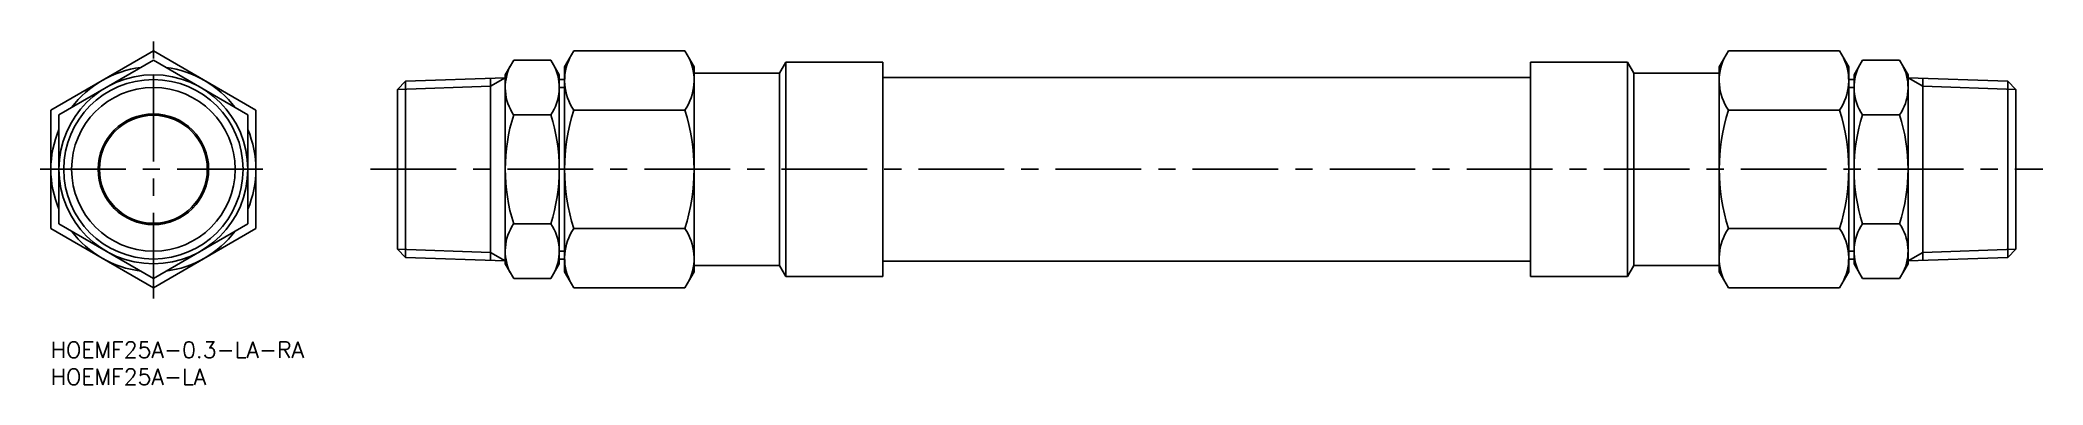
# Model space of a CAD drawing. Extents: x -2 to 369, y -8 to 56.
import ezdxf

# ---------------------------------------------------------------- set-up
doc = ezdxf.new("R2010")
doc.units = 0
doc.header["$LTSCALE"] = 0.5
doc.linetypes.add('CENTER', pattern=[50.8, 31.75, -6.35, 6.35, -6.35])
for name, color, linetype in [('MSM_CENTER', 1, 'CENTER'), ('MSM_CONTINUOUS', 7, 'CONTINUOUS'), ('MSM_NARROW', 5, 'CONTINUOUS'), ('MSM_PART_NUMBER', 7, 'CONTINUOUS')]:
    doc.layers.add(name, color=color, linetype=linetype)
doc.styles.get("Standard").update_dxf_attribs({"font": 'txt.shx', "height": 3, "bigfont": 'bigfont.shx'})

# ---------------------------------------------------------------- blocks, each defined once
blk = doc.blocks.new('*U11')
at = {"layer": 'MSM_PART_NUMBER'}
blk.add_text('HOEMF25A-0.3-LA-RA', height=3, dxfattribs=at).set_placement((0, -3))
blk = doc.blocks.new('*U12')
at = {"layer": 'MSM_PART_NUMBER'}
blk.add_text('HOEMF25A-LA', height=3, dxfattribs=at).set_placement((0, -8))

msp = doc.modelspace()

# ---------------------------------------------------------------- linework, layer by layer
at = {"layer": 'MSM_CENTER'}
for p, q in [((19, 8), (19, 55.88)), ((-2, 31.94), (40, 31.94)), ((59.22, 31.94), (369.22, 31.94))]:
    msp.add_line(p, q, dxfattribs=at)
at = {"layer": 'MSM_CONTINUOUS'}
for p, q in [((0, 42.91), (19, 53.88)), ((1.5, 42.04), (19, 52.15)), ((38, 42.91), (19, 53.88)), ((19, 52.15), (36.5, 42.04)), ((84.22, 49.44), (85.78, 52.15)), ((85.78, 52.15), (92.66, 52.15)), ((94.22, 49.44), (92.66, 52.15)), ((95.22, 50.94), (96.92, 53.88)), ((96.92, 53.88), (117.52, 53.88)), ((119.22, 50.94), (117.52, 53.88)), ((309.22, 50.94), (310.92, 53.88)), ((331.52, 53.88), (310.92, 53.88)), ((333.22, 50.94), (331.52, 53.88)), ((334.22, 49.44), (335.78, 52.15)), ((342.66, 52.15), (335.78, 52.15)), ((344.22, 49.44), (342.66, 52.15)), ((65.75, 48.25), (84.22, 48.9)), ((81.49, 15.09), (81.49, 48.79)), ((84.22, 49.44), (84.22, 14.44)), ((94.22, 49.44), (94.22, 14.44)), ((94.22, 48.56), (95.22, 48.56)), ((95.22, 50.94), (95.22, 12.94)), ((119.22, 50.94), (119.22, 12.94)), ((119.22, 49.73), (135.04, 49.73)), ((136.22, 51.78), (135.04, 49.73)), ((135.04, 49.73), (135.04, 14.15)), ((136.22, 51.78), (136.22, 12.1)), ((136.22, 51.78), (154.22, 51.78)), ((154.22, 51.78), (154.22, 12.1)), ((154.22, 48.94), (274.22, 48.94)), ((274.22, 12.1), (274.22, 51.78)), ((292.22, 51.78), (274.22, 51.78)), ((292.22, 12.1), (292.22, 51.78)), ((292.22, 51.78), (293.4, 49.73)), ((309.22, 49.73), (293.4, 49.73)), ((293.4, 14.15), (293.4, 49.73)), ((309.22, 12.94), (309.22, 50.94)), ((333.22, 12.94), (333.22, 50.94)), ((334.22, 48.56), (333.22, 48.56)), ((334.22, 14.44), (334.22, 49.44)), ((344.22, 14.44), (344.22, 49.44)), ((362.69, 48.25), (344.22, 48.9)), ((346.95, 48.79), (346.95, 15.09)), ((64.22, 46.72), (65.75, 48.25)), ((64.22, 46.72), (64.22, 17.16)), ((65.75, 15.62), (65.75, 48.25)), ((362.69, 48.25), (362.69, 15.62)), ((364.22, 46.72), (362.69, 48.25)), ((364.22, 17.16), (364.22, 46.72)), ((0, 20.97), (0, 42.91)), ((1.5, 21.84), (1.5, 42.04)), ((36.5, 21.84), (36.5, 42.04)), ((38, 20.97), (38, 42.91)), ((85.78, 42.04), (92.66, 42.04)), ((96.92, 42.91), (117.52, 42.91)), ((331.52, 42.91), (310.92, 42.91)), ((342.66, 42.04), (335.78, 42.04)), ((0, 20.97), (19, 10)), ((1.5, 21.84), (19, 11.73)), ((19, 11.73), (36.5, 21.84)), ((19, 10), (38, 20.97)), ((85.78, 21.84), (92.66, 21.84)), ((96.92, 20.97), (117.52, 20.97)), ((331.52, 20.97), (310.92, 20.97)), ((342.66, 21.84), (335.78, 21.84)), ((64.22, 17.16), (65.75, 15.62)), ((65.75, 15.62), (84.22, 14.98)), ((94.22, 15.31), (95.22, 15.31)), ((154.22, 14.94), (274.22, 14.94)), ((334.22, 15.31), (333.22, 15.31)), ((362.69, 15.62), (344.22, 14.98)), ((364.22, 17.16), (362.69, 15.62)), ((84.22, 14.44), (85.78, 11.73)), ((85.78, 11.73), (92.66, 11.73)), ((94.22, 14.44), (92.66, 11.73)), ((95.22, 12.94), (96.92, 10)), ((119.22, 12.94), (117.52, 10)), ((119.22, 14.15), (135.04, 14.15)), ((136.22, 12.1), (135.04, 14.15)), ((136.22, 12.1), (154.22, 12.1)), ((292.22, 12.1), (274.22, 12.1)), ((292.22, 12.1), (293.4, 14.15)), ((309.22, 14.15), (293.4, 14.15)), ((309.22, 12.94), (310.92, 10)), ((333.22, 12.94), (331.52, 10)), ((334.22, 14.44), (335.78, 11.73)), ((342.66, 11.73), (335.78, 11.73)), ((344.22, 14.44), (342.66, 11.73)), ((96.92, 10), (117.52, 10)), ((331.52, 10), (310.92, 10))]:
    msp.add_line(p, q, dxfattribs=at)
for radius in [17.5, 16.62, 10.25, 10]:
    msp.add_circle((19, 31.94), radius, dxfattribs=at)
for centre, radius, start, end in [((104.93, 48.39), 9.71, 154.3842, 214.3842), ((109.51, 48.39), 9.71, 325.6158, 25.6158), ((318.93, 48.39), 9.71, 154.3842, 214.3842), ((323.51, 48.39), 9.71, 325.6158, 25.6158), ((19, 31.94), 19, 97.0805, 142.9195), ((19, 31.94), 19, 37.0805, 82.9195), ((93.16, 47.09), 8.95, 154.3842, 214.3842), ((85.27, 47.09), 8.95, 325.6158, 25.6158), ((343.16, 47.09), 8.95, 154.3842, 214.3842), ((335.27, 47.09), 8.95, 325.6158, 25.6158), ((117.66, 31.94), 33.44, 162.412, 197.588), ((60.78, 31.94), 33.44, 342.412, 17.588), ((131.52, 31.94), 36.3, 162.412, 197.588), ((82.92, 31.94), 36.3, 342.412, 17.588), ((345.52, 31.94), 36.3, 162.412, 197.588), ((296.92, 31.94), 36.3, 342.412, 17.588), ((367.66, 31.94), 33.44, 162.412, 197.588), ((310.78, 31.94), 33.44, 342.412, 17.588), ((19, 31.94), 19, 157.0805, 202.9195), ((19, 31.94), 19, 337.0805, 22.9195), ((19, 31.94), 19, 217.0805, 262.9195), ((19, 31.94), 19, 277.0805, 322.9195), ((93.16, 16.78), 8.95, 145.6158, 205.6158), ((85.27, 16.78), 8.95, 334.3842, 34.3842), ((104.93, 15.48), 9.71, 145.6158, 205.6158), ((109.51, 15.48), 9.71, 334.3842, 34.3842), ((318.93, 15.48), 9.71, 145.6158, 205.6158), ((323.51, 15.48), 9.71, 334.3842, 34.3842), ((343.16, 16.78), 8.95, 145.6158, 205.6158), ((335.27, 16.78), 8.95, 334.3842, 34.3842)]:
    msp.add_arc(centre, radius, start, end, dxfattribs=at)
at = {"layer": 'MSM_NARROW'}
for p, q in [((84.22, 48.9), (81.49, 47.33)), ((344.22, 48.9), (346.95, 47.33)), ((64.22, 46.72), (81.49, 47.33)), ((94.22, 47.08), (95.22, 47.08)), ((333.22, 47.08), (334.22, 47.08)), ((364.22, 46.72), (346.95, 47.33)), ((64.22, 17.16), (81.49, 16.55)), ((84.22, 14.98), (81.49, 16.55)), ((94.22, 16.79), (95.22, 16.79)), ((333.22, 16.79), (334.22, 16.79)), ((344.22, 14.98), (346.95, 16.55)), ((364.22, 17.16), (346.95, 16.55))]:
    msp.add_line(p, q, dxfattribs=at)
msp.add_circle((19, 31.94), 15.15, dxfattribs=at)

# ---------------------------------------------------------------- block references
at = {"layer": 'MSM_CONTINUOUS'}
for name in ['*U11', '*U12']:
    msp.add_blockref(name, (0, 0), dxfattribs=at)

doc.saveas('drawing.dxf')
